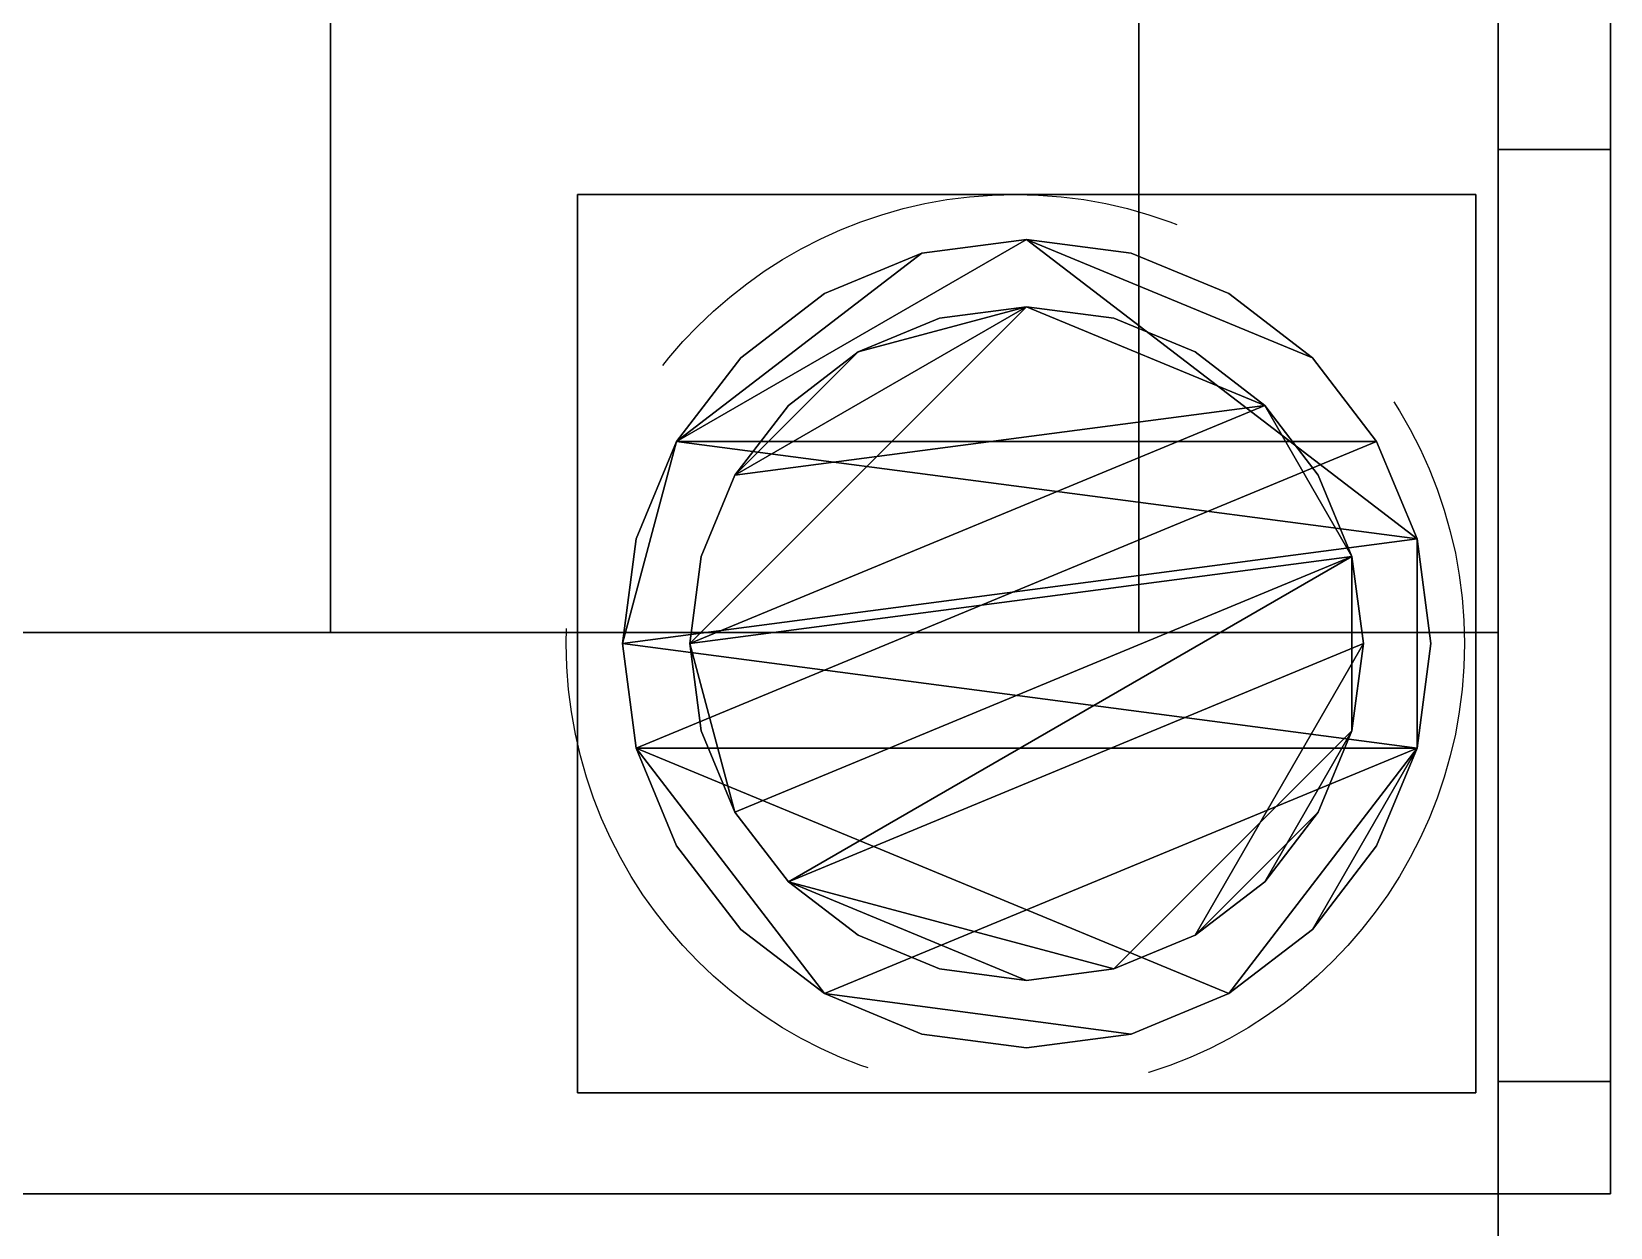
# Model space of a CAD drawing. Header units: millimetres. Extents: x -75 to 3610, y -1375 to 0.
# Drawn here: x 3239.7 to 3310, y -784 to -730.7 of the extents above; entities that cross this region are included whole.
import ezdxf

# ---------------------------------------------------------------- set-up
doc = ezdxf.new("R2010")
doc.units = ezdxf.units.MM
doc.linetypes.add('NASCOSTA', pattern=[0.381, 0.254, -0.127])
for name, color, linetype in [('IQ_200_3D', 1, 'Continuous'), ('IQ_204_2D', 7, 'Continuous'), ('IQ_204_3D', 7, 'Continuous')]:
    doc.layers.add(name, color=color, linetype=linetype)
doc.layers.add('IQ_INS_3D', color=3, linetype='Continuous', lineweight=25, plot=False)

msp = doc.modelspace()

# ---------------------------------------------------------------- linework, layer by layer
at = {"layer": 'IQ_200_3D'}
for points in [[(3304.996, -50, 1785), (969.996, -50, 1785), (969.996, -782.5, 1785), (3304.996, -782.5, 1785)], [(3309.996, -50, 1785), (3304.996, -50, 1785), (3304.996, -782.5, 1785), (3309.996, -782.5, 1785)], [(3309.996, -55, 656), (3304.996, -55, 656), (3304.996, -777.5, 656), (3309.996, -777.5, 656)], [(3309.996, -777.5, 658), (3304.996, -777.5, 658), (3304.996, -55, 658), (3309.996, -55, 658)], [(3304.996, -757.5, 1443), (84.996, -757.5, 1443), (84.996, -117.5, 1443), (3304.996, -117.5, 1443)], [(3304.996, -117.5, 708), (84.996, -117.5, 708), (84.996, -757.5, 708), (3304.996, -757.5, 708)], [(3304.996, -782.5, 150), (84.996, -782.5, 150), (84.996, -117.5, 150), (3304.996, -117.5, 150)], [(3309.996, -736.002, 150), (3304.996, -736.002, 150), (3304.996, -736.002, 185), (3309.996, -736.002, 185)], [(3309.996, -782.5, 150), (3304.996, -782.5, 150), (3304.996, -736.002, 150), (3309.996, -736.002, 150)], [(3304.996, -757.5, 708), (84.996, -757.5, 708), (84.996, -757.5, 1443), (3304.996, -757.5, 1443)], [(3304.996, -782.5, 1785), (84.996, -782.5, 1785), (84.996, -782.5, 150), (3304.996, -782.5, 150)], [(3304.996, -842.5, 188), (2754.996, -842.5, 188), (2754.996, -782.5, 188), (3304.996, -782.5, 188)], [(3304.996, -782.5, 758.131), (2754.996, -782.5, 758.131), (2754.996, -841.853, 774.035), (3304.996, -841.853, 774.035)], [(3309.996, -782.5, 651), (3304.996, -782.5, 651), (3304.996, -782.5, 150), (3309.996, -782.5, 150)], [(3309.996, -782.5, 1785), (3304.996, -782.5, 1785), (3304.996, -782.5, 663), (3309.996, -782.5, 663)]]:
    msp.add_3dface(points, dxfattribs=at)
for points, invisible_edges in [([(3304.996, -50, 1785), (3304.996, -194.752, 1374.257), (3304.996, -199.204, 1374.843), (3304.996, -782.5, 1785)], 5), ([(3304.996, -782.5, 1785), (3304.996, -757.5, 1443), (3304.996, -117.5, 1443), (3304.996, -50, 1785)], 5), ([(3304.996, -117.5, 188), (3304.996, -50, 188), (3304.996, -117.5, 708), (3304.996, -757.5, 708)], 10), ([(3309.996, -199.204, 1374.843), (3309.996, -194.752, 1374.257), (3309.996, -50, 1785), (3309.996, -782.5, 1785)], 10), ([(3304.996, -55, 656), (3304.996, -361.118, 209.489), (3304.996, -365, 210), (3304.996, -777.5, 656)], 5), ([(3304.996, -199.204, 805.742), (3304.996, -195.376, 806.173), (3304.996, -55, 658), (3304.996, -777.5, 658)], 10), ([(3309.996, -365, 210), (3309.996, -361.118, 209.489), (3309.996, -55, 656), (3309.996, -777.5, 656)], 10), ([(3309.996, -55, 658), (3309.996, -195.376, 806.173), (3309.996, -199.204, 805.742), (3309.996, -777.5, 658)], 5), ([(3304.996, -117.5, 188), (3304.996, -757.5, 708), (3304.996, -782.5, 150), (3304.996, -117.5, 150)], 3), ([(3304.996, -777.5, 658), (3304.996, -700.797, 805.742), (3304.996, -199.204, 805.742)], 13), ([(3304.996, -700.797, 1374.843), (3304.996, -705.249, 1374.257), (3304.996, -782.5, 1785), (3304.996, -199.204, 1374.843)], 6), ([(3309.996, -782.5, 1785), (3309.996, -705.249, 1374.257), (3309.996, -700.797, 1374.843), (3309.996, -199.204, 1374.843)], 9), ([(3309.996, -700.797, 805.742), (3309.996, -705.249, 806.328), (3309.996, -777.5, 658), (3309.996, -199.204, 805.742)], 6), ([(3304.996, -535, 210), (3304.996, -777.5, 656), (3304.996, -365, 210)], 3), ([(3309.996, -777.5, 656), (3309.996, -535, 210), (3309.996, -365, 210)], 13), ([(3304.996, -535, 210), (3304.996, -538.882, 209.489), (3304.996, -777.5, 656)], 14), ([(3309.996, -538.882, 209.489), (3309.996, -535, 210), (3309.996, -777.5, 656), (3309.996, -782.5, 651)], 14), ([(3304.996, -782.5, 651), (3304.996, -778.794, 655.83), (3304.996, -777.5, 656), (3304.996, -538.882, 209.489)], 13), ([(3304.996, -694.461, 216.876), (3304.996, -703.002, 218), (3304.996, -782.5, 651), (3304.996, -538.882, 209.489)], 14), ([(3309.996, -782.5, 651), (3309.996, -703.002, 218), (3309.996, -694.461, 216.876), (3309.996, -538.882, 209.489)], 13), ([(3304.996, -777.5, 658), (3304.996, -782.5, 663), (3304.996, -705.249, 806.328), (3304.996, -700.797, 805.742)], 11), ([(3304.996, -711.543, 216.876), (3304.996, -782.5, 651), (3304.996, -703.002, 218)], 3), ([(3309.996, -703.002, 218), (3309.996, -782.5, 651), (3309.996, -711.543, 216.876)], 3), ([(3304.996, -709.398, 808.046), (3304.996, -705.249, 806.328), (3304.996, -782.5, 663)], 14), ([(3304.996, -705.249, 1374.257), (3304.996, -709.398, 1372.538), (3304.996, -782.5, 1785)], 14), ([(3309.996, -709.398, 1372.538), (3309.996, -705.249, 1374.257), (3309.996, -782.5, 1785)], 14), ([(3309.996, -705.249, 806.328), (3309.996, -709.398, 808.046), (3309.996, -782.5, 663), (3309.996, -777.5, 658)], 14), ([(3304.996, -709.398, 808.046), (3304.996, -782.5, 663), (3304.996, -712.96, 810.78)], 3), ([(3304.996, -712.96, 1369.805), (3304.996, -782.5, 1785), (3304.996, -709.398, 1372.538)], 3), ([(3309.996, -782.5, 1785), (3309.996, -712.96, 1369.805), (3309.996, -709.398, 1372.538)], 13), ([(3309.996, -712.96, 810.78), (3309.996, -782.5, 663), (3309.996, -709.398, 808.046)], 3), ([(3304.996, -782.5, 651), (3304.996, -711.543, 216.876), (3304.996, -719.502, 213.579)], 13), ([(3309.996, -719.502, 213.579), (3309.996, -711.543, 216.876), (3309.996, -782.5, 651)], 14), ([(3304.996, -712.96, 810.78), (3304.996, -782.5, 663), (3304.996, -715.694, 814.343)], 3), ([(3304.996, -715.694, 1366.242), (3304.996, -782.5, 1785), (3304.996, -712.96, 1369.805)], 3), ([(3309.996, -712.96, 1369.805), (3309.996, -782.5, 1785), (3309.996, -715.694, 1366.242)], 3), ([(3309.996, -782.5, 663), (3309.996, -712.96, 810.78), (3309.996, -715.694, 814.343)], 13), ([(3304.996, -717.412, 818.491), (3304.996, -715.694, 814.343), (3304.996, -782.5, 663)], 14), ([(3304.996, -782.5, 1785), (3304.996, -715.694, 1366.242), (3304.996, -717.412, 1362.094)], 13), ([(3309.996, -715.694, 814.343), (3309.996, -717.412, 818.491), (3309.996, -782.5, 663)], 14), ([(3309.996, -717.412, 1362.094), (3309.996, -715.694, 1366.242), (3309.996, -782.5, 1785)], 14), ([(3304.996, -717.998, 1357.642), (3304.996, -782.5, 1785), (3304.996, -717.412, 1362.094)], 3), ([(3304.996, -717.998, 822.943), (3304.996, -717.412, 818.491), (3304.996, -782.5, 663), (3304.996, -782.5, 1785)], 10), ([(3309.996, -717.998, 1357.642), (3309.996, -717.412, 1362.094), (3309.996, -782.5, 1785), (3309.996, -717.998, 822.943)], 6), ([(3309.996, -782.5, 663), (3309.996, -717.412, 818.491), (3309.996, -717.998, 822.943), (3309.996, -782.5, 1785)], 5), ([(3304.996, -717.998, 1357.642), (3304.996, -717.998, 822.943), (3304.996, -782.5, 1785)], 14), ([(3304.996, -782.5, 651), (3304.996, -719.502, 213.579), (3304.996, -726.337, 208.335)], 13), ([(3309.996, -726.337, 208.335), (3309.996, -719.502, 213.579), (3309.996, -782.5, 651)], 14), ([(3309.996, -726.337, 208.335), (3309.996, -731.581, 201.5), (3304.996, -731.581, 201.5), (3304.996, -726.337, 208.335)], 10), ([(3304.996, -731.581, 201.5), (3304.996, -782.5, 651), (3304.996, -726.337, 208.335)], 3), ([(3309.996, -726.337, 208.335), (3309.996, -782.5, 651), (3309.996, -731.581, 201.5)], 3), ([(3309.996, -731.581, 201.5), (3309.996, -734.878, 193.541), (3304.996, -734.878, 193.541), (3304.996, -731.581, 201.5)], 10), ([(3304.996, -782.5, 150), (3304.996, -782.5, 651), (3304.996, -731.581, 201.5), (3304.996, -734.878, 193.541)], 10), ([(3309.996, -782.5, 150), (3309.996, -734.878, 193.541), (3309.996, -731.581, 201.5), (3309.996, -782.5, 651)], 5), ([(3309.996, -734.878, 193.541), (3309.996, -736.002, 185), (3304.996, -736.002, 185), (3304.996, -734.878, 193.541)], 8), ([(3304.996, -734.878, 193.541), (3304.996, -736.002, 185), (3304.996, -782.5, 150)], 14), ([(3309.996, -782.5, 150), (3309.996, -736.002, 185), (3309.996, -734.878, 193.541)], 13), ([(3304.996, -736.002, 150), (3304.996, -782.5, 150), (3304.996, -736.002, 185)], 2), ([(3309.996, -782.5, 150), (3309.996, -736.002, 150), (3309.996, -736.002, 185)], 12), ([(3304.996, -757.5, 708), (3304.996, -757.5, 1443), (3304.996, -782.5, 1785), (3304.996, -782.5, 150)], 10), ([(3304.996, -777.5, 656), (3304.996, -778.794, 655.83), (3309.996, -778.794, 655.83), (3309.996, -777.5, 656)], 2), ([(3309.996, -777.5, 658), (3309.996, -778.794, 658.17), (3304.996, -778.794, 658.17), (3304.996, -777.5, 658)], 2), ([(3304.996, -782.33, 661.706), (3304.996, -777.5, 658), (3304.996, -778.794, 658.17), (3304.996, -781.83, 660.5)], 5), ([(3304.996, -782.5, 663), (3304.996, -777.5, 658), (3304.996, -782.33, 661.706)], 3), ([(3309.996, -782.5, 651), (3309.996, -777.5, 656), (3309.996, -778.794, 655.83), (3309.996, -780, 655.33)], 9), ([(3309.996, -782.33, 661.706), (3309.996, -781.83, 660.5), (3309.996, -778.794, 658.17), (3309.996, -777.5, 658)], 10), ([(3309.996, -782.33, 661.706), (3309.996, -777.5, 658), (3309.996, -782.5, 663)], 3), ([(3304.996, -778.794, 655.83), (3304.996, -780, 655.33), (3309.996, -780, 655.33), (3309.996, -778.794, 655.83)], 10), ([(3304.996, -780, 658.67), (3304.996, -778.794, 658.17), (3309.996, -778.794, 658.17), (3309.996, -780, 658.67)], 10), ([(3304.996, -782.5, 651), (3304.996, -782.33, 652.294), (3304.996, -780, 655.33), (3304.996, -778.794, 655.83)], 10), ([(3304.996, -780, 658.67), (3304.996, -781.036, 659.464), (3304.996, -781.83, 660.5), (3304.996, -778.794, 658.17)], 4), ([(3309.996, -781.83, 660.5), (3309.996, -781.036, 659.464), (3309.996, -780, 658.67), (3309.996, -778.794, 658.17)], 8), ([(3309.996, -781.036, 654.536), (3309.996, -780, 655.33), (3304.996, -780, 655.33), (3304.996, -781.036, 654.536)], 10), ([(3304.996, -781.036, 659.464), (3304.996, -780, 658.67), (3309.996, -780, 658.67), (3309.996, -781.036, 659.464)], 10), ([(3304.996, -782.33, 652.294), (3304.996, -781.83, 653.5), (3304.996, -781.036, 654.536), (3304.996, -780, 655.33)], 8), ([(3309.996, -782.33, 652.294), (3309.996, -782.5, 651), (3309.996, -780, 655.33), (3309.996, -781.036, 654.536)], 10), ([(3304.996, -781.036, 654.536), (3304.996, -781.83, 653.5), (3309.996, -781.83, 653.5), (3309.996, -781.036, 654.536)], 10), ([(3309.996, -781.036, 659.464), (3309.996, -781.83, 660.5), (3304.996, -781.83, 660.5), (3304.996, -781.036, 659.464)], 10), ([(3309.996, -781.036, 654.536), (3309.996, -781.83, 653.5), (3309.996, -782.33, 652.294)], 12), ([(3304.996, -781.83, 653.5), (3304.996, -782.33, 652.294), (3309.996, -782.33, 652.294), (3309.996, -781.83, 653.5)], 10), ([(3304.996, -782.33, 661.706), (3304.996, -781.83, 660.5), (3309.996, -781.83, 660.5), (3309.996, -782.33, 661.706)], 10), ([(3309.996, -782.5, 651), (3309.996, -782.33, 652.294), (3304.996, -782.33, 652.294), (3304.996, -782.5, 651)], 2), ([(3304.996, -782.5, 663), (3304.996, -782.33, 661.706), (3309.996, -782.33, 661.706), (3309.996, -782.5, 663)], 2), ([(3304.996, -845, 190.5), (3304.996, -842.5, 188), (3304.996, -782.5, 188), (3304.996, -782.5, 758.131)], 9), ([(3304.996, -782.5, 758.131), (3304.996, -841.853, 774.035), (3304.996, -845, 771.62), (3304.996, -845, 190.5)], 10)]:
    msp.add_3dface(points, dxfattribs=dict(at, invisible_edges=invisible_edges))
at = {"layer": 'IQ_204_2D'}
msp.add_line((79.996, -782.5), (3309.996, -782.5), dxfattribs=at)
at = {"layer": 'IQ_INS_3D', "linetype": 'NASCOSTA', "ltscale": 100}
msp.add_circle((3283.496, -758), 20, dxfattribs=at)

# ---------------------------------------------------------------- meshes
at = {"layer": 'IQ_204_3D'}
mesh = msp.add_polyface(dxfattribs=at)
corners = [(3252.996, -757.5, 956.99), (3252.996, -709.445, 929.245), (3252.996, -709.445, 927.939), (3252.996, -711.743, 928.375), (3252.996, -714.079, 928.265), (3252.996, -716.326, 927.616), (3252.996, -718.361, 926.462), (3252.996, -720.072, 924.867), (3252.996, -721.366, 922.919), (3252.996, -722.171, 920.723), (3252.996, -722.445, 918.4), (3252.996, -722.171, 916.077), (3252.996, -721.366, 913.881), (3252.996, -720.072, 911.932), (3252.996, -718.361, 910.337), (3252.996, -716.326, 909.184), (3252.996, -714.079, 908.534), (3252.996, -711.743, 908.424), (3252.996, -709.445, 908.86), (3252.996, -709.445, 907.554), (3252.996, -757.5, 879.81), (3252.996, -137.5, 956.99), (3252.996, -117.5, 956.99), (3252.996, -117.5, 879.81), (3252.996, -137.5, 879.81), (3252.996, -185.555, 907.554), (3252.996, -185.555, 908.86), (3252.996, -183.257, 908.424), (3252.996, -180.921, 908.534), (3252.996, -178.674, 909.184), (3252.996, -176.639, 910.337), (3252.996, -174.928, 911.932), (3252.996, -173.634, 913.881), (3252.996, -172.829, 916.077), (3252.996, -172.555, 918.4), (3252.996, -172.829, 920.723), (3252.996, -173.634, 922.919), (3252.996, -174.928, 924.867), (3252.996, -176.639, 926.462), (3252.996, -178.674, 927.616), (3252.996, -180.921, 928.265), (3252.996, -183.257, 928.375), (3252.996, -185.555, 927.939), (3252.996, -185.555, 929.245)]
mesh.append_faces([[corners[k] for k in face] for face in [(19, 17, 18), (3, 1, 2), (27, 25, 26), (43, 41, 42)]], dxfattribs={"vtx0": -1})
mesh.append_faces([[corners[k] for k in face] for face in [(14, 20, 13), (8, 0, 7), (7, 0, 6), (5, 0, 4), (30, 24, 29), (31, 24, 30), (34, 24, 33)]], dxfattribs={"vtx0": -1, "vtx1": -1})
mesh.append_faces([[corners[k] for k in face] for face in [(20, 14, 15), (0, 8, 9), (1, 3, 4, 0), (25, 27, 28, 24), (21, 37, 38), (21, 36, 37)]], dxfattribs={"vtx0": -1, "vtx2": -1})
mesh.append_faces([[corners[k] for k in face] for face in [(23, 24, 21, 22)]], dxfattribs={"vtx1": -1})
mesh.append_faces([[corners[k] for k in face] for face in [(12, 13, 20), (11, 12, 20), (15, 16, 20), (9, 10, 0), (5, 6, 0), (28, 29, 24), (32, 33, 24), (31, 32, 24), (38, 39, 21), (39, 40, 21), (35, 36, 21)]], dxfattribs={"vtx1": -1, "vtx2": -1})
mesh.append_faces([[corners[k] for k in face] for face in [(34, 35, 21, 24)]], dxfattribs={"vtx1": -1, "vtx2": -1, "vtx3": -1})
mesh.append_faces([[corners[k] for k in face] for face in [(10, 11, 20, 0), (16, 17, 19, 20), (40, 41, 43, 21)]], dxfattribs={"vtx1": -1, "vtx3": -1})
mesh = msp.add_polyface(dxfattribs=at)
corners = [(3288.996, -757.5, 956.99), (3288.996, -757.5, 879.81), (3288.996, -709.445, 907.554), (3288.996, -709.445, 908.86), (3288.996, -707.151, 909.916), (3288.996, -705.194, 911.513), (3288.996, -703.7, 913.549), (3288.996, -702.764, 915.894), (3288.996, -702.445, 918.4), (3288.996, -702.764, 920.905), (3288.996, -703.7, 923.251), (3288.996, -705.194, 925.287), (3288.996, -707.151, 926.883), (3288.996, -709.445, 927.939), (3288.996, -709.445, 929.245), (3288.996, -137.5, 956.99), (3288.996, -185.555, 929.245), (3288.996, -185.555, 927.939), (3288.996, -187.849, 926.883), (3288.996, -189.806, 925.287), (3288.996, -191.3, 923.251), (3288.996, -192.236, 920.905), (3288.996, -192.555, 918.4), (3288.996, -192.236, 915.894), (3288.996, -191.3, 913.549), (3288.996, -189.806, 911.513), (3288.996, -187.849, 909.916), (3288.996, -185.555, 908.86), (3288.996, -185.555, 907.554), (3288.996, -137.5, 879.81), (3288.996, -117.5, 879.81), (3288.996, -117.5, 956.99)]
mesh.append_faces([[corners[k] for k in face] for face in [(15, 29, 30, 31)]], dxfattribs={"vtx0": -1})
mesh.append_faces([[corners[k] for k in face] for face in [(13, 3, 12), (29, 15, 27, 28)]], dxfattribs={"vtx0": -1, "vtx1": -1})
mesh.append_faces([[corners[k] for k in face] for face in [(10, 5, 6), (11, 4, 5, 10), (12, 3, 4, 11), (18, 26, 27, 17)]], dxfattribs={"vtx0": -1, "vtx2": -1})
mesh.append_faces([[corners[k] for k in face] for face in [(23, 24, 21, 22)]], dxfattribs={"vtx1": -1})
mesh.append_faces([[corners[k] for k in face] for face in [(18, 19, 26)]], dxfattribs={"vtx1": -1, "vtx2": -1})
mesh.append_faces([[corners[k] for k in face] for face in [(6, 7, 9, 10), (24, 25, 20, 21), (25, 26, 19, 20)]], dxfattribs={"vtx1": -1, "vtx3": -1})
mesh.append_faces([[corners[k] for k in face] for face in [(1, 2, 3, 0), (7, 8, 9)]], dxfattribs={"vtx2": -1})
mesh.append_faces([[corners[k] for k in face] for face in [(13, 14, 0, 3), (15, 16, 17, 27)]], dxfattribs={"vtx2": -1, "vtx3": -1})
mesh = msp.add_polyface(dxfattribs=at)
corners = [(3252.996, -757.5, 956.99), (3288.996, -757.5, 956.99), (3288.996, -709.445, 929.245), (3252.996, -709.445, 929.245)]
mesh.append_faces([[corners[k] for k in face] for face in [(0, 1, 2, 3)]])
mesh = msp.add_polyface(dxfattribs=at)
corners = [(3252.996, -709.445, 907.554), (3288.996, -709.445, 907.554), (3288.996, -757.5, 879.81), (3252.996, -757.5, 879.81)]
mesh.append_faces([[corners[k] for k in face] for face in [(0, 1, 2, 3)]])
mesh = msp.add_polyface(dxfattribs=at)
corners = [(3303.996, -778, 60), (3263.996, -778, 60), (3263.996, -738, 60), (3303.996, -738, 60)]
mesh.append_faces([[corners[k] for k in face] for face in [(0, 1, 2, 3)]])
mesh = msp.add_polyface(dxfattribs=at)
corners = [(3303.996, -738, 150), (3303.996, -738, 60), (3263.996, -738, 60), (3263.996, -738, 150)]
mesh.append_faces([[corners[k] for k in face] for face in [(0, 1, 2, 3)]])
mesh = msp.add_polyface(dxfattribs=at)
corners = [(3263.996, -738, 150), (3263.996, -738, 60), (3263.996, -778, 60), (3263.996, -778, 150)]
mesh.append_faces([[corners[k] for k in face] for face in [(0, 1, 2, 3)]])
mesh = msp.add_polyface(dxfattribs=at)
corners = [(3303.996, -778, 150), (3303.996, -778, 60), (3303.996, -738, 60), (3303.996, -738, 150)]
mesh.append_faces([[corners[k] for k in face] for face in [(0, 1, 2, 3)]])
mesh = msp.add_polyface(dxfattribs=at)
corners = [(3265.996, -758, 5), (3266.609, -762.659, 5), (3268.408, -767, 5), (3271.268, -770.728, 5), (3274.996, -773.588, 5), (3279.337, -775.387, 5), (3283.996, -776, 5), (3288.655, -775.387, 5), (3292.996, -773.588, 5), (3296.724, -770.728, 5), (3299.585, -767, 5), (3301.383, -762.659, 5), (3301.996, -758, 5), (3301.383, -753.341, 5), (3299.585, -749, 5), (3296.724, -745.272, 5), (3292.996, -742.412, 5), (3288.655, -740.613, 5), (3283.996, -740, 5), (3279.337, -740.613, 5), (3274.996, -742.412, 5), (3271.268, -745.272, 5), (3268.408, -749, 5), (3266.609, -753.341, 5)]
mesh.append_faces([[corners[k] for k in face] for face in [(11, 8, 9, 10)]], dxfattribs={"vtx0": -1})
mesh.append_faces([[corners[k] for k in face] for face in [(4, 7, 8, 11), (11, 0, 1, 4), (13, 18, 19, 22)]], dxfattribs={"vtx0": -1, "vtx2": -1, "vtx3": -1})
mesh.append_faces([[corners[k] for k in face] for face in [(0, 11, 12, 13)]], dxfattribs={"vtx0": -1, "vtx3": -1})
mesh.append_faces([[corners[k] for k in face] for face in [(2, 3, 4, 1), (16, 17, 18, 15)]], dxfattribs={"vtx2": -1})
mesh.append_faces([[corners[k] for k in face] for face in [(13, 14, 15, 18), (22, 23, 0, 13)]], dxfattribs={"vtx2": -1, "vtx3": -1})
mesh.append_faces([[corners[k] for k in face] for face in [(4, 5, 6, 7), (19, 20, 21, 22)]], dxfattribs={"vtx3": -1})
mesh = msp.add_polyface(dxfattribs=at)
corners = [(3265.996, -758), (3266.609, -753.341), (3268.408, -749), (3271.268, -745.272), (3274.996, -742.412), (3279.337, -740.613), (3283.996, -740), (3288.655, -740.613), (3292.996, -742.412), (3296.724, -745.272), (3299.585, -749), (3301.383, -753.341), (3301.996, -758), (3301.383, -762.659), (3299.585, -767), (3296.724, -770.728), (3292.996, -773.588), (3288.655, -775.387), (3283.996, -776), (3279.337, -775.387), (3274.996, -773.588), (3271.268, -770.728), (3268.408, -767), (3266.609, -762.659)]
mesh.append_faces([[corners[k] for k in face] for face in [(2, 0, 1), (15, 13, 14), (13, 11, 12)]], dxfattribs={"vtx0": -1})
mesh.append_faces([[corners[k] for k in face] for face in [(16, 23, 13, 15)]], dxfattribs={"vtx0": -1, "vtx1": -1, "vtx2": -1})
mesh.append_faces([[corners[k] for k in face] for face in [(2, 10, 23, 0)]], dxfattribs={"vtx0": -1, "vtx1": -1, "vtx3": -1})
mesh.append_faces([[corners[k] for k in face] for face in [(2, 5, 6)]], dxfattribs={"vtx0": -1, "vtx2": -1})
mesh.append_faces([[corners[k] for k in face] for face in [(23, 10, 11, 13), (23, 16, 17, 20)]], dxfattribs={"vtx0": -1, "vtx2": -1, "vtx3": -1})
mesh.append_faces([[corners[k] for k in face] for face in [(9, 10, 2, 6)]], dxfattribs={"vtx1": -1, "vtx2": -1, "vtx3": -1})
mesh.append_faces([[corners[k] for k in face] for face in [(3, 4, 5, 2), (18, 19, 20, 17)]], dxfattribs={"vtx2": -1})
mesh.append_faces([[corners[k] for k in face] for face in [(6, 7, 8, 9), (20, 21, 22, 23)]], dxfattribs={"vtx3": -1})
mesh = msp.add_polyface(dxfattribs=at)
corners = [(3265.996, -758, 5), (3266.609, -753.341, 5), (3268.408, -749, 5), (3271.268, -745.272, 5), (3274.996, -742.412, 5), (3279.337, -740.613, 5), (3283.996, -740, 5), (3288.655, -740.613, 5), (3292.996, -742.412, 5), (3296.724, -745.272, 5), (3299.585, -749, 5), (3301.383, -753.341, 5), (3301.996, -758, 5), (3301.996, -758), (3301.383, -753.341), (3299.585, -749), (3296.724, -745.272), (3292.996, -742.412), (3288.655, -740.613), (3283.996, -740), (3279.337, -740.613), (3274.996, -742.412), (3271.268, -745.272), (3268.408, -749), (3266.609, -753.341), (3265.996, -758)]
mesh.append_faces([[corners[k] for k in face] for face in [(13, 14, 11, 12), (0, 1, 24, 25)]], dxfattribs={"vtx1": -1})
mesh.append_faces([[corners[k] for k in face] for face in [(14, 15, 10, 11), (16, 17, 8, 9), (15, 16, 9, 10), (17, 18, 7, 8), (6, 7, 18, 19), (19, 20, 5, 6), (20, 21, 4, 5), (22, 23, 2, 3), (21, 22, 3, 4), (23, 24, 1, 2)]], dxfattribs={"vtx1": -1, "vtx3": -1})
mesh = msp.add_polyface(dxfattribs=at)
corners = [(3268.996, -758, 60), (3269.507, -761.882, 60), (3271.006, -765.5, 60), (3273.39, -768.607, 60), (3276.496, -770.99, 60), (3280.114, -772.489, 60), (3283.996, -773, 60), (3287.878, -772.489, 60), (3291.496, -770.99, 60), (3294.603, -768.607, 60), (3296.987, -765.5, 60), (3298.485, -761.882, 60), (3298.996, -758, 60), (3298.485, -754.118, 60), (3296.987, -750.5, 60), (3294.603, -747.393, 60), (3291.496, -745.01, 60), (3287.878, -743.511, 60), (3283.996, -743, 60), (3280.114, -743.511, 60), (3276.496, -745.01, 60), (3273.39, -747.393, 60), (3271.006, -750.5, 60), (3269.507, -754.118, 60)]
mesh.append_faces([[corners[k] for k in face] for face in [(10, 8, 9), (22, 20, 21)]], dxfattribs={"vtx0": -1})
mesh.append_faces([[corners[k] for k in face] for face in [(7, 3, 6)]], dxfattribs={"vtx0": -1, "vtx1": -1})
mesh.append_faces([[corners[k] for k in face] for face in [(22, 15, 18, 20)]], dxfattribs={"vtx0": -1, "vtx1": -1, "vtx2": -1, "vtx3": -1})
mesh.append_faces([[corners[k] for k in face] for face in [(13, 2, 3, 12)]], dxfattribs={"vtx0": -1, "vtx2": -1})
mesh.append_faces([[corners[k] for k in face] for face in [(3, 7, 8, 12)]], dxfattribs={"vtx0": -1, "vtx2": -1, "vtx3": -1})
mesh.append_faces([[corners[k] for k in face] for face in [(17, 18, 15, 16), (19, 20, 18)]], dxfattribs={"vtx1": -1})
mesh.append_faces([[corners[k] for k in face] for face in [(11, 12, 8, 10)]], dxfattribs={"vtx1": -1, "vtx2": -1})
mesh.append_faces([[corners[k] for k in face] for face in [(4, 5, 6, 3)]], dxfattribs={"vtx2": -1})
mesh.append_faces([[corners[k] for k in face] for face in [(0, 1, 2, 13), (13, 14, 15, 0), (22, 23, 0, 15)]], dxfattribs={"vtx2": -1, "vtx3": -1})
mesh = msp.add_polyface(dxfattribs=at)
corners = [(3268.996, -758, 5), (3269.507, -754.118, 5), (3271.006, -750.5, 5), (3273.39, -747.393, 5), (3276.496, -745.01, 5), (3280.114, -743.511, 5), (3283.996, -743, 5), (3287.878, -743.511, 5), (3291.496, -745.01, 5), (3294.603, -747.393, 5), (3296.987, -750.5, 5), (3298.485, -754.118, 5), (3298.996, -758, 5), (3298.485, -761.882, 5), (3296.987, -765.5, 5), (3294.603, -768.607, 5), (3291.496, -770.99, 5), (3287.878, -772.489, 5), (3283.996, -773, 5), (3280.114, -772.489, 5), (3276.496, -770.99, 5), (3273.39, -768.607, 5), (3271.006, -765.5, 5), (3269.507, -761.882, 5)]
mesh.append_faces([[corners[k] for k in face] for face in [(9, 6, 7, 8), (4, 2, 3), (15, 13, 14)]], dxfattribs={"vtx0": -1})
mesh.append_faces([[corners[k] for k in face] for face in [(18, 21, 17)]], dxfattribs={"vtx0": -1, "vtx1": -1})
mesh.append_faces([[corners[k] for k in face] for face in [(22, 0, 11, 21)]], dxfattribs={"vtx0": -1, "vtx1": -1, "vtx2": -1})
mesh.append_faces([[corners[k] for k in face] for face in [(0, 6, 9, 11), (21, 11, 13, 17)]], dxfattribs={"vtx0": -1, "vtx1": -1, "vtx2": -1, "vtx3": -1})
mesh.append_faces([[corners[k] for k in face] for face in [(23, 0, 22), (12, 13, 11)]], dxfattribs={"vtx1": -1})
mesh.append_faces([[corners[k] for k in face] for face in [(16, 17, 13, 15)]], dxfattribs={"vtx1": -1, "vtx2": -1})
mesh.append_faces([[corners[k] for k in face] for face in [(9, 10, 11)]], dxfattribs={"vtx2": -1})
mesh.append_faces([[corners[k] for k in face] for face in [(4, 5, 6, 2), (0, 1, 2, 6)]], dxfattribs={"vtx2": -1, "vtx3": -1})
mesh.append_faces([[corners[k] for k in face] for face in [(18, 19, 20, 21)]], dxfattribs={"vtx3": -1})
mesh = msp.add_polyface(dxfattribs=at)
corners = [(3268.996, -758, 60), (3269.507, -754.118, 60), (3271.006, -750.5, 60), (3273.39, -747.393, 60), (3276.496, -745.01, 60), (3280.114, -743.511, 60), (3283.996, -743, 60), (3287.878, -743.511, 60), (3291.496, -745.01, 60), (3294.603, -747.393, 60), (3296.987, -750.5, 60), (3298.485, -754.118, 60), (3298.996, -758, 60), (3298.996, -758, 5), (3298.485, -754.118, 5), (3296.987, -750.5, 5), (3294.603, -747.393, 5), (3291.496, -745.01, 5), (3287.878, -743.511, 5), (3283.996, -743, 5), (3280.114, -743.511, 5), (3276.496, -745.01, 5), (3273.39, -747.393, 5), (3271.006, -750.5, 5), (3269.507, -754.118, 5), (3268.996, -758, 5)]
mesh.append_faces([[corners[k] for k in face] for face in [(1, 24, 25, 0)]], dxfattribs={"vtx0": -1})
mesh.append_faces([[corners[k] for k in face] for face in [(8, 17, 18, 7), (7, 18, 19, 6), (16, 9, 10, 15), (9, 16, 17, 8), (5, 20, 21, 4), (4, 21, 22, 3), (2, 23, 24, 1), (3, 22, 23, 2), (20, 5, 6, 19)]], dxfattribs={"vtx0": -1, "vtx2": -1})
mesh.append_faces([[corners[k] for k in face] for face in [(13, 14, 11, 12)]], dxfattribs={"vtx1": -1})
mesh.append_faces([[corners[k] for k in face] for face in [(14, 15, 10, 11)]], dxfattribs={"vtx1": -1, "vtx3": -1})
mesh = msp.add_polyface(dxfattribs=at)
corners = [(3301.996, -758, 5), (3301.383, -762.659, 5), (3299.585, -767, 5), (3296.724, -770.728, 5), (3292.996, -773.588, 5), (3288.655, -775.387, 5), (3283.996, -776, 5), (3279.337, -775.387, 5), (3274.996, -773.588, 5), (3271.268, -770.728, 5), (3268.408, -767, 5), (3266.609, -762.659, 5), (3265.996, -758, 5), (3265.996, -758), (3266.609, -762.659), (3268.408, -767), (3271.268, -770.728), (3274.996, -773.588), (3279.337, -775.387), (3283.996, -776), (3288.655, -775.387), (3292.996, -773.588), (3296.724, -770.728), (3299.585, -767), (3301.383, -762.659), (3301.996, -758)]
mesh.append_faces([[corners[k] for k in face] for face in [(13, 14, 11, 12), (0, 1, 24, 25)]], dxfattribs={"vtx1": -1})
mesh.append_faces([[corners[k] for k in face] for face in [(14, 15, 10, 11), (16, 17, 8, 9), (15, 16, 9, 10), (17, 18, 7, 8), (6, 7, 18, 19), (19, 20, 5, 6), (20, 21, 4, 5), (22, 23, 2, 3), (21, 22, 3, 4), (23, 24, 1, 2)]], dxfattribs={"vtx1": -1, "vtx3": -1})
mesh = msp.add_polyface(dxfattribs=at)
corners = [(3298.996, -758, 60), (3298.485, -761.882, 60), (3296.987, -765.5, 60), (3294.603, -768.607, 60), (3291.496, -770.99, 60), (3287.878, -772.489, 60), (3283.996, -773, 60), (3280.114, -772.489, 60), (3276.496, -770.99, 60), (3273.39, -768.607, 60), (3271.006, -765.5, 60), (3269.507, -761.882, 60), (3268.996, -758, 60), (3268.996, -758, 5), (3269.507, -761.882, 5), (3271.006, -765.5, 5), (3273.39, -768.607, 5), (3276.496, -770.99, 5), (3280.114, -772.489, 5), (3283.996, -773, 5), (3287.878, -772.489, 5), (3291.496, -770.99, 5), (3294.603, -768.607, 5), (3296.987, -765.5, 5), (3298.485, -761.882, 5), (3298.996, -758, 5)]
mesh.append_faces([[corners[k] for k in face] for face in [(1, 24, 25, 0)]], dxfattribs={"vtx0": -1})
mesh.append_faces([[corners[k] for k in face] for face in [(11, 14, 15, 10), (10, 15, 16, 9), (8, 17, 18, 7), (9, 16, 17, 8), (7, 18, 19, 6), (5, 20, 21, 4), (4, 21, 22, 3), (2, 23, 24, 1), (3, 22, 23, 2), (20, 5, 6, 19)]], dxfattribs={"vtx0": -1, "vtx2": -1})
mesh.append_faces([[corners[k] for k in face] for face in [(12, 13, 14, 11)]], dxfattribs={"vtx2": -1})
mesh = msp.add_polyface(dxfattribs=at)
corners = [(3263.996, -778, 150), (3263.996, -778, 60), (3303.996, -778, 60), (3303.996, -778, 150)]
mesh.append_faces([[corners[k] for k in face] for face in [(0, 1, 2, 3)]])

doc.saveas('drawing.dxf')
